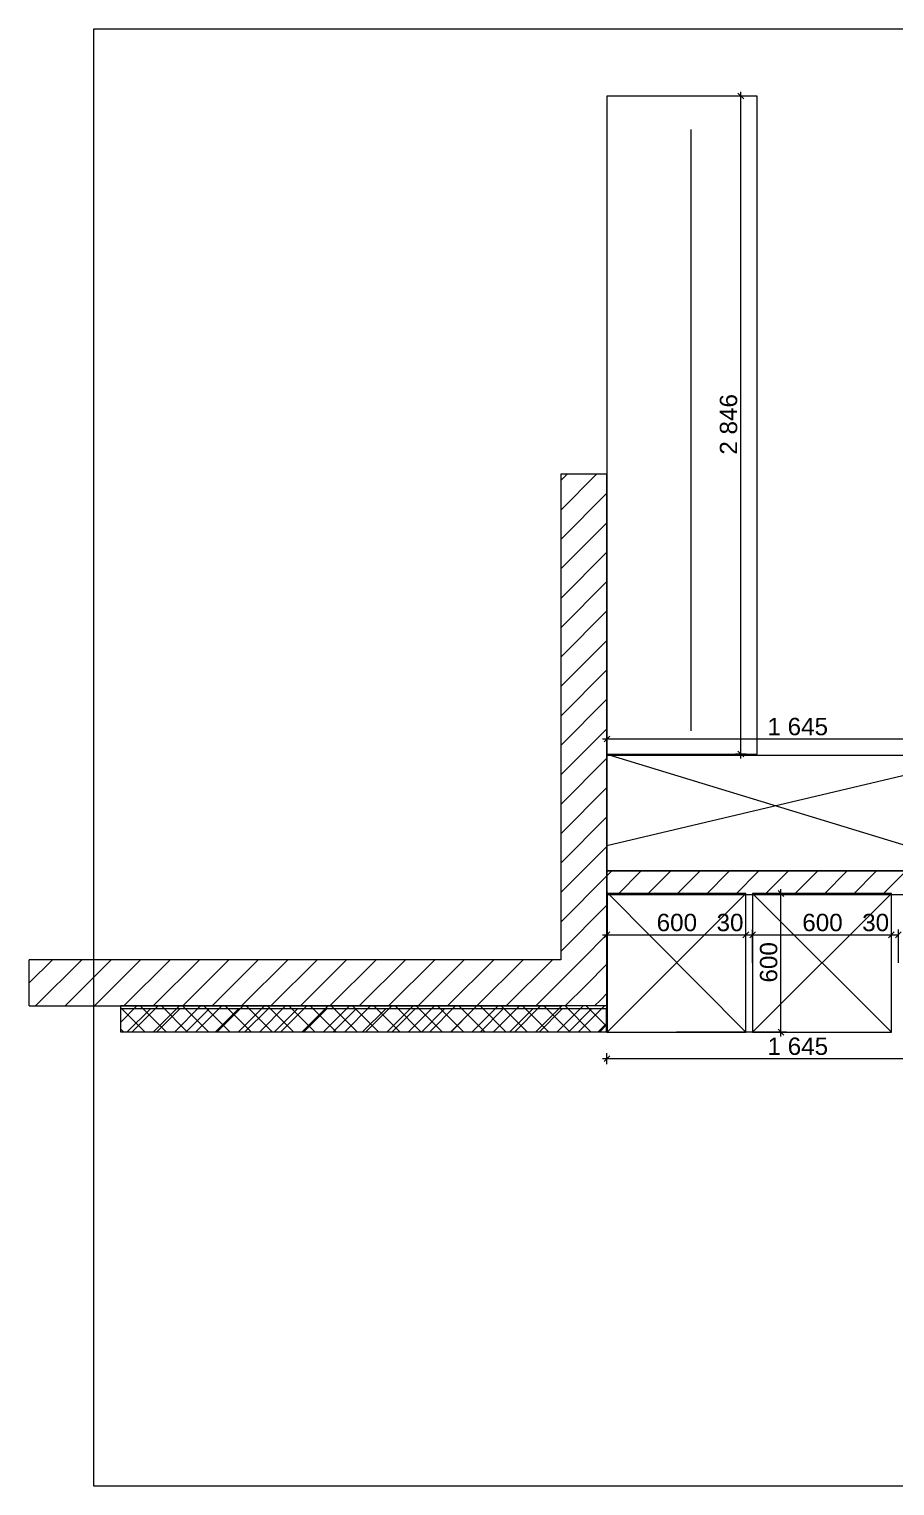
# Model space of a CAD drawing. Header units: millimetres. Extents: x 2336463 to 2579121, y 595385 to 778077.
# Drawn here: x 2535907 to 2539652, y 657454 to 663755 of the extents above; entities that cross this region are included whole.
import ezdxf

# ---------------------------------------------------------------- set-up
doc = ezdxf.new("R2010")
doc.units = ezdxf.units.MM
doc.header["$MEASUREMENT"] = 0
for name, color, linetype in [('+возводимые стены', 7, 'Continuous'), ('1 Планировка размеры', 7, 'Continuous'), ('Интерьер - Мебель', 7, 'Continuous'), ('сит план', 7, 'Continuous')]:
    doc.layers.add(name, color=color, linetype=linetype)
for name, color, linetype, lineweight in [('+возводимые стены_Ном._пера__101', 252, 'Continuous', 5), ('+комнаты_Ном._пера__1', 7, 'Continuous', 13), ('1 Планировка_Ном._пера__1', 7, 'Continuous', 13), ('Интерьер - Мебель_Ном._пера__1', 7, 'Continuous', 13), ('сит план_Ном._пера__1', 7, 'Continuous', 13)]:
    doc.layers.add(name, color=color, linetype=linetype, lineweight=lineweight)
for name, color, linetype, lineweight, true_color in [('+возводимые стены_Ном._пера__169', 7, 'Continuous', 5, 0x68b353), ('+комнаты_Ном._пера__9', 7, 'Continuous', 15, 0x3dad99), ('1 Планировка размеры_Ном._пера__242', 7, 'Continuous', 13, 0x1b55b5), ('сит план_Ном._пера__87', 7, 'Continuous', 20, 0x6a6a6a)]:
    doc.layers.add(name, color=color, linetype=linetype, lineweight=lineweight, true_color=true_color)
doc.styles.add('СГЕНЕРИР_СТИЛЬ_1', font='arial.ttf')
doc.linetypes.add('вешало', pattern='A,0,[1,Р”РёР·Р°Р№РЅ РїСЂРѕРµРєС‚ СЂР°Р±РѕС‡РёР№1.Shx,S=9.52381,R=0,X=0,Y=0],-1200,0', length=1200)
doc.dimstyles.new('СГЕНЕРИР_СТИЛЬ__1', dxfattribs={"dimtxt": 75, "dimasz": 23.75, "dimexe": 0.18, "dimexo": 300, "dimgap": 0, "dimtad": 1, "dimtih": 1, "dimtoh": 1, "dimdec": 0, "dimzin": 0, "dimdsep": 46, "dimtxsty": 'СГЕНЕРИР_СТИЛЬ_1', "dimblk": 'ARROWHEAD_6', "dimblk1": 'ARROWHEAD_6', "dimblk2": 'ARROWHEAD_6', "dimcen": 0.09, "dimclrd": 256, "dimclre": 256, "dimclrt": 256, "dimazin": 0, "dimtfac": 1, "dimtdec": 4, "dimtmove": 0, "dimatfit": 3, "dimfxl": 0, "dimtolj": 1, "dimtzin": 0, "dimarcsym": 0})
doc.dimstyles.new('СГЕНЕРИР_СТИЛЬ__2', dxfattribs={"dimtxt": 75, "dimasz": 23.75, "dimexe": 0.18, "dimexo": 300, "dimgap": 0, "dimtad": 1, "dimdec": 0, "dimzin": 0, "dimdsep": 46, "dimtxsty": 'СГЕНЕРИР_СТИЛЬ_1', "dimblk": 'ARROWHEAD_6', "dimblk1": 'ARROWHEAD_6', "dimblk2": 'ARROWHEAD_6', "dimcen": 0.09, "dimclrd": 256, "dimclre": 256, "dimclrt": 256, "dimazin": 0, "dimtfac": 1, "dimtdec": 4, "dimtmove": 0, "dimatfit": 3, "dimfxl": 0, "dimtolj": 1, "dimtzin": 0, "dimarcsym": 0})
pattern_1 = [(45, (2086872.015, 585813.69), (-63.639609, 63.639609), [])]

# ---------------------------------------------------------------- blocks, each defined once
blk = doc.blocks.new('Перекрытие_90', base_point=(2539056.1, 663465.5))
at = {"layer": 'Интерьер - Мебель_Ном._пера__1', "color": 7, "linetype": 'Continuous', "lineweight": 13, "flags": 128}
blk.add_lwpolyline([(2539056.1, 663465.5), (2538406.6, 663465.5), (2538406.6, 660619.4), (2539056.1, 660619.4)], close=True, dxfattribs=at)
blk = doc.blocks.new('Перекрытие_91', base_point=(2538406.6, 660613.7))
at = {"layer": 'Интерьер - Мебель_Ном._пера__1', "color": 7, "linetype": 'Continuous', "lineweight": 13, "flags": 128}
blk.add_lwpolyline([(2538406.6, 660613.7), (2538406.6, 660116), (2540051.5, 660116), (2540051.5, 660613.7)], close=True, dxfattribs=at)
blk = doc.blocks.new('Перекрытие_92', base_point=(2538407.2, 660016.2))
at = {"layer": 'Интерьер - Мебель_Ном._пера__1', "color": 7, "linetype": 'Continuous', "lineweight": 13, "flags": 128}
blk.add_lwpolyline([(2538407.2, 660016.2), (2538407.2, 659416.6), (2539007.1, 659416.6), (2539007.1, 660016.2)], close=True, dxfattribs=at)
blk = doc.blocks.new('Перекрытие_95', base_point=(2539036.7, 660016.2))
at = {"layer": 'Интерьер - Мебель_Ном._пера__1', "color": 7, "linetype": 'Continuous', "lineweight": 13, "flags": 128}
blk.add_lwpolyline([(2539036.7, 660016.2), (2539036.7, 659416.6), (2539637, 659416.6), (2539637, 660016.2)], close=True, dxfattribs=at)
blk = doc.blocks.new('Перекрытие_98', base_point=(2536185.8, 657454))
at = {"layer": 'Интерьер - Мебель_Ном._пера__1', "color": 7, "linetype": 'Continuous', "lineweight": 13, "flags": 128}
blk.add_lwpolyline([(2536185.8, 657454), (2543667.2, 657454), (2543667.2, 663754.7), (2536185.8, 663754.7)], close=True, dxfattribs=at)
blk = doc.blocks.new('Стена_301', base_point=(2538206.6, 661829.8))
at = {"layer": 'сит план_Ном._пера__87', "linetype": 'Continuous', "lineweight": 20, "true_color": 0x6a6a6a}
h = blk.add_hatch(dxfattribs=at)
h.set_pattern_fill('Блоки_Бетонные_Эффективные', color=251, style=0, pattern_type=2)
h.set_pattern_definition(pattern_1)
h.paths.add_polyline_path([(2538406.6, 659729.8), (2538406.6, 661829.8), (2538206.6, 661829.8), (2538206.6, 659729.8)])
h = blk.add_hatch(dxfattribs=at)
h.set_pattern_fill('Блоки_Бетонные_Эффективные', color=251, style=0, pattern_type=2)
h.set_pattern_definition(pattern_1)
h.paths.add_polyline_path([(2538206.6, 659529.8), (2538406.6, 659529.8), (2538206.6, 659729.8)])
h = blk.add_hatch(dxfattribs=at)
h.set_pattern_fill('Блоки_Бетонные_Эффективные', color=251, style=0, pattern_type=2)
h.set_pattern_definition(pattern_1)
h.paths.add_polyline_path([(2538206.6, 659729.8), (2538406.6, 659529.8), (2538406.6, 659729.8)])
at = {"layer": 'сит план_Ном._пера__1', "color": 7, "linetype": 'Continuous', "lineweight": 13, "flags": 128}
for points in [[(2538206.6, 661829.8), (2538206.6, 659729.8)], [(2538406.6, 661829.8), (2538206.6, 661829.8)], [(2538406.6, 659529.8), (2538406.6, 661829.8)], [(2538406.6, 659529.8), (2538206.6, 659529.8)]]:
    blk.add_lwpolyline(points, dxfattribs=at)
blk = doc.blocks.new('Стена_302', base_point=(2538206.6, 659729.8))
at = {"layer": 'сит план_Ном._пера__87', "linetype": 'Continuous', "lineweight": 20, "true_color": 0x6a6a6a}
h = blk.add_hatch(dxfattribs=at)
h.set_pattern_fill('Блоки_Бетонные_Эффективные', color=251, style=0, pattern_type=2)
h.set_pattern_definition(pattern_1)
h.paths.add_polyline_path([(2538206.6, 659729.8), (2535906.6, 659729.8), (2535906.6, 659529.8), (2538206.6, 659529.8)])
at = {"layer": 'сит план_Ном._пера__1', "color": 7, "linetype": 'Continuous', "lineweight": 13, "flags": 128}
for points in [[(2538206.6, 659729.8), (2535906.6, 659729.8)], [(2535906.6, 659529.8), (2535906.6, 659729.8)], [(2535906.6, 659529.8), (2538206.6, 659529.8)]]:
    blk.add_lwpolyline(points, dxfattribs=at)
blk = doc.blocks.new('Стена_310', base_point=(2540051.5, 660011.9))
at = {"layer": '+возводимые стены_Ном._пера__169', "linetype": 'Continuous', "lineweight": 5, "true_color": 0x68b353}
h = blk.add_hatch(dxfattribs=at)
h.set_pattern_fill('Блоки_Бетонные_Эффективные', color=85, style=0, pattern_type=2)
h.set_pattern_definition(pattern_1)
h.paths.add_polyline_path([(2540051.5, 660111.9), (2538406.6, 660112.4), (2538406.6, 660012.4), (2540051.5, 660011.9)])
at = {"layer": '+возводимые стены_Ном._пера__101', "color": 252, "linetype": 'Continuous', "lineweight": 5, "flags": 128}
for points in [[(2540051.5, 660111.9), (2538406.6, 660112.4)], [(2538406.6, 660112.4), (2538406.6, 660012.4)], [(2538406.6, 660012.4), (2540051.5, 660011.9)]]:
    blk.add_lwpolyline(points, dxfattribs=at)
blk = doc.blocks.new('Стена_314', base_point=(2536301.6, 659417.6))
at = {"layer": '+возводимые стены_Ном._пера__169', "linetype": 'Continuous', "lineweight": 5, "true_color": 0x68b353}
h = blk.add_hatch(dxfattribs=at)
h.set_pattern_fill('Блоки_Бетонные_Эффективные', color=85, style=0, pattern_type=2)
h.set_pattern_definition(pattern_1)
h.paths.add_polyline_path([(2536301.6, 659417.6), (2538404.6, 659416.6), (2538404.6, 659516.6), (2536301.7, 659517.6)])
at = {"layer": '+возводимые стены_Ном._пера__101', "color": 252, "linetype": 'Continuous', "lineweight": 5, "flags": 128}
for points in [[(2536301.7, 659517.6), (2536301.6, 659417.6)], [(2538404.6, 659516.6), (2536301.7, 659517.6)], [(2538404.6, 659416.6), (2538404.6, 659516.6)], [(2536301.6, 659417.6), (2538404.6, 659416.6)]]:
    blk.add_lwpolyline(points, dxfattribs=at)
blk = doc.blocks.new('*D2978', base_point=(2086872, 585813.7))
at = {"layer": '1 Планировка размеры_Ном._пера__242', "color": 152, "linetype": 'Continuous', "lineweight": 13, "true_color": 0x1b55b5}
for p, q in [((2539182.8, 660016.2), (2539136, 660016.2)), ((2539171.9, 660003.7), (2539146.9, 660028.7)), ((2539159.4, 660016.2), (2539159.4, 660034.9)), ((2539159.4, 659416.6), (2539159.4, 660016.2)), ((2539182.8, 659416.6), (2538707.2, 659416.6)), ((2539146.9, 659429.1), (2539171.9, 659404.1)), ((2539159.4, 659397.9), (2539159.4, 659416.6))]:
    blk.add_line(p, q, dxfattribs=at)
at = {"layer": '1 Планировка размеры_Ном._пера__242', "color": 152, "lineweight": 13, "true_color": 0x1b55b5, "insert": (2539144.4, 659631), "char_height": 75, "attachment_point": 7, "rotation": 90, "style": 'СГЕНЕРИР_СТИЛЬ_1'}
blk.add_mtext('\\A1;{\\pql;\\fArial|b0|i0|c204|p38;600}', dxfattribs=at)
blk = doc.blocks.new('ARROWHEAD_6')
at = {"color": 0, "linetype": 'Continuous', "lineweight": 0}
for p, q in [((0, 0), (-1, 0)), ((-0.5, -0.5), (0.5, 0.5))]:
    blk.add_line(p, q, dxfattribs=at)
blk = doc.blocks.new('*D2979', base_point=(2086872, 585813.7))
at = {"layer": '1 Планировка размеры_Ном._пера__242', "color": 152, "linetype": 'Continuous', "lineweight": 13, "true_color": 0x1b55b5}
for p, q in [((2538387.9, 659837.2), (2538406.6, 659837.2)), ((2538419.1, 659849.7), (2538394.1, 659824.7)), ((2538406.6, 659813.7), (2538406.6, 659860.6)), ((2538406.6, 659837.2), (2539007.1, 659837.2)), ((2539019.6, 659849.7), (2538994.6, 659824.7)), ((2539007.1, 659716.6), (2539007.1, 659860.6))]:
    blk.add_line(p, q, dxfattribs=at)
at = {"layer": '1 Планировка размеры_Ном._пера__242', "color": 152, "lineweight": 13, "true_color": 0x1b55b5, "char_height": 75, "attachment_point": 7, "style": 'СГЕНЕРИР_СТИЛЬ_1'}
for s, insert in [('\\A1;{\\pql;\\fArial|b0|i0|c204|p38;600}', (2538621.5, 659852.2)), ('\\A1;{\\pql;\\fArial|b0|i0|c204|p38;30}', (2538880.7, 659852.2))]:
    blk.add_mtext(s, dxfattribs=dict(at, insert=insert))
blk = doc.blocks.new('*D2980', base_point=(2086872, 585813.7))
at = {"layer": '1 Планировка размеры_Ном._пера__242', "color": 152, "linetype": 'Continuous', "lineweight": 13, "true_color": 0x1b55b5}
for p, q in [((2539019.6, 659849.7), (2538994.6, 659824.7)), ((2539007.1, 659716.6), (2539007.1, 659860.6)), ((2539007.1, 659837.2), (2539036.7, 659837.2)), ((2539049.2, 659849.7), (2539024.2, 659824.7)), ((2539036.7, 659716.6), (2539036.7, 659860.6))]:
    blk.add_line(p, q, dxfattribs=at)
blk = doc.blocks.new('*D2981', base_point=(2086872, 585813.7))
at = {"layer": '1 Планировка размеры_Ном._пера__242', "color": 152, "linetype": 'Continuous', "lineweight": 13, "true_color": 0x1b55b5}
for p, q in [((2539049.2, 659849.7), (2539024.2, 659824.7)), ((2539036.7, 659716.6), (2539036.7, 659860.6)), ((2539036.7, 659837.2), (2539637, 659837.2)), ((2539649.5, 659849.7), (2539624.5, 659824.7)), ((2539637, 659716.6), (2539637, 659860.6))]:
    blk.add_line(p, q, dxfattribs=at)
at = {"layer": '1 Планировка размеры_Ном._пера__242', "color": 152, "lineweight": 13, "true_color": 0x1b55b5, "char_height": 75, "attachment_point": 7, "style": 'СГЕНЕРИР_СТИЛЬ_1'}
for s, insert in [('\\A1;{\\pql;\\fArial|b0|i0|c204|p38;600}', (2539251.5, 659852.2)), ('\\A1;{\\pql;\\fArial|b0|i0|c204|p38;30}', (2539510.7, 659852.2))]:
    blk.add_mtext(s, dxfattribs=dict(at, insert=insert))
blk = doc.blocks.new('*D2982', base_point=(2086872, 585813.7))
at = {"layer": '1 Планировка размеры_Ном._пера__242', "color": 152, "linetype": 'Continuous', "lineweight": 13, "true_color": 0x1b55b5}
for p, q in [((2539649.5, 659849.7), (2539624.5, 659824.7)), ((2539637, 659716.6), (2539637, 659860.6)), ((2539637, 659837.2), (2539667.2, 659837.2)), ((2539679.7, 659849.7), (2539654.7, 659824.7)), ((2539667.2, 659716.6), (2539667.2, 659860.6))]:
    blk.add_line(p, q, dxfattribs=at)
blk = doc.blocks.new('*D2984', base_point=(2086872, 585813.7))
at = {"layer": '1 Планировка размеры_Ном._пера__242', "color": 152, "linetype": 'Continuous', "lineweight": 13, "true_color": 0x1b55b5}
for p, q in [((2538419.1, 660697.2), (2538394.1, 660672.2)), ((2538406.6, 660661.2), (2538406.6, 660708.1)), ((2540064, 660697.2), (2540039, 660672.2)), ((2540051.5, 660661.2), (2540051.5, 660708.1)), ((2538387.9, 660684.7), (2538406.6, 660684.7)), ((2538406.6, 660684.7), (2540051.5, 660684.7))]:
    blk.add_line(p, q, dxfattribs=at)
at = {"layer": '1 Планировка размеры_Ном._пера__242', "color": 152, "lineweight": 13, "true_color": 0x1b55b5, "char_height": 75, "attachment_point": 7, "style": 'СГЕНЕРИР_СТИЛЬ_1'}
for s, insert in [('\\A1;{\\pql;\\fArial|b0|i0|c204|p38;1\xa0645}', (2539100.8, 660699.7)), ('\\A1;{\\pql;\\fArial|b0|i0|c204|p38;105}', (2539868.2, 660699.7))]:
    blk.add_mtext(s, dxfattribs=dict(at, insert=insert))
blk = doc.blocks.new('*D2990', base_point=(2086872, 585813.7))
at = {"layer": '1 Планировка размеры_Ном._пера__242', "color": 152, "linetype": 'Continuous', "lineweight": 13, "true_color": 0x1b55b5}
for p, q in [((2539009.4, 663465.5), (2538962.5, 663465.5)), ((2538998.4, 663453), (2538973.4, 663478)), ((2538985.9, 663465.5), (2538985.9, 663484.2)), ((2538985.9, 660619.4), (2538985.9, 663465.5)), ((2538973.4, 660631.9), (2538998.4, 660606.9)), ((2539009.4, 660619.4), (2538962.5, 660619.4)), ((2538985.9, 660600.7), (2538985.9, 660619.4))]:
    blk.add_line(p, q, dxfattribs=at)
at = {"layer": '1 Планировка размеры_Ном._пера__242', "color": 152, "lineweight": 13, "true_color": 0x1b55b5, "insert": (2538970.9, 661914.2), "char_height": 75, "attachment_point": 7, "rotation": 90, "style": 'СГЕНЕРИР_СТИЛЬ_1'}
blk.add_mtext('\\A1;{\\pql;\\fArial|b0|i0|c204|p38;2\xa0846}', dxfattribs=at)
blk = doc.blocks.new('*D2991', base_point=(2086872, 585813.7))
at = {"layer": '1 Планировка размеры_Ном._пера__242', "color": 152, "linetype": 'Continuous', "lineweight": 13, "true_color": 0x1b55b5}
for p, q in [((2538419.1, 659314.4), (2538394.1, 659289.4)), ((2538406.6, 659278.4), (2538406.6, 659325.3)), ((2540064.5, 659314.4), (2540039.5, 659289.4)), ((2540052, 659278.4), (2540052, 659325.3)), ((2538387.9, 659301.9), (2538406.6, 659301.9)), ((2538406.6, 659301.9), (2540052, 659301.9))]:
    blk.add_line(p, q, dxfattribs=at)
at = {"layer": '1 Планировка размеры_Ном._пера__242', "color": 152, "lineweight": 13, "true_color": 0x1b55b5, "insert": (2539101.1, 659316.9), "char_height": 75, "attachment_point": 7, "style": 'СГЕНЕРИР_СТИЛЬ_1'}
blk.add_mtext('\\A1;{\\pql;\\fArial|b0|i0|c204|p38;1\xa0645}', dxfattribs=at)

msp = doc.modelspace()

# ---------------------------------------------------------------- hatches: boundary and pattern name
at = {"layer": '+комнаты_Ном._пера__9', "linetype": 'Continuous', "lineweight": 15, "true_color": 0x3dad99}
h = msp.add_hatch(dxfattribs=at)
h.set_pattern_fill('Блоки_Бетонные', color=135, style=0, pattern_type=2)
h.set_pattern_definition([(45, (2086872.015, 585813.686), (-45.961939, 45.961939), []), (135, (2086872.015, 585813.686), (45.961939, 45.961939), [])])
h.paths.add_polyline_path([(2538406.6, 659529.8), (2536301.6, 659529.8), (2536301.6, 659417.6), (2538406.6, 659417.6)])

# ---------------------------------------------------------------- linework, layer by layer
at = {"layer": '+комнаты_Ном._пера__1', "color": 7, "linetype": 'Continuous', "lineweight": 13, "flags": 128}
msp.add_lwpolyline([(2538406.6, 659529.8), (2536301.6, 659529.8), (2536301.6, 659417.6), (2538406.6, 659417.6)], close=True, dxfattribs=at)
at = {"layer": '1 Планировка_Ном._пера__1', "color": 7, "linetype": 'Continuous', "lineweight": 13}
for p, q in [((2538407.2, 660020.7), (2539007.1, 659416.6)), ((2538407.2, 659416.6), (2539007.1, 660016.2)), ((2539036.7, 660016.2), (2539637, 659416.6)), ((2539036.7, 659416.6), (2539637, 660016.2))]:
    msp.add_line(p, q, dxfattribs=at)
at = {"layer": 'Интерьер - Мебель_Ном._пера__1', "color": 7, "linetype": 'вешало', "lineweight": 13}
msp.add_line((2538769, 663319.9), (2538769, 660720.4), dxfattribs=at)
at = {"layer": 'Интерьер - Мебель_Ном._пера__1', "color": 7, "linetype": 'Continuous', "lineweight": 13}
for p, q in [((2538406.6, 660618.7), (2540051.5, 660116)), ((2538406.6, 660223.9), (2540051.5, 660613.7))]:
    msp.add_line(p, q, dxfattribs=at)

# ---------------------------------------------------------------- block references
at = {"layer": '+возводимые стены', "color": 252, "lineweight": 5}
for name, p in [('Стена_310', (2540051.5, 660011.9)), ('Стена_314', (2536301.6, 659417.6))]:
    msp.add_blockref(name, p, dxfattribs=at)
at = {"layer": 'Интерьер - Мебель', "color": 7, "linetype": 'Continuous', "lineweight": 13}
for name, p in [('Перекрытие_98', (2536185.8, 657454)), ('Перекрытие_90', (2539056.1, 663465.5)), ('Перекрытие_91', (2538406.6, 660613.7)), ('Перекрытие_92', (2538407.2, 660016.2)), ('Перекрытие_95', (2539036.7, 660016.2))]:
    msp.add_blockref(name, p, dxfattribs=at)
at = {"layer": 'сит план', "color": 7, "lineweight": 13}
for name, p in [('Стена_301', (2538206.6, 661829.8)), ('Стена_302', (2538206.6, 659729.8))]:
    msp.add_blockref(name, p, dxfattribs=at)

# ---------------------------------------------------------------- dimensions: what is measured, and where the dimension line sits
at = {"layer": '1 Планировка размеры', "color": 152, "linetype": 'Continuous', "lineweight": 13, "true_color": 0x1b55b5}
for base, p1, p2, picture, middle in [((2538985.9, 663465.5), (2539056.1, 660619.4), (2539056.1, 663465.5), '*D2990', (2538933.4, 662043)), ((2539159.4, 660016.2), (2538407.2, 659416.6), (2539036.7, 660016.2), '*D2978', (2539106.9, 659716.8))]:
    dim = msp.add_linear_dim(base=base, p1=p1, p2=p2, angle=90, dimstyle='СГЕНЕРИР_СТИЛЬ__2', dxfattribs=at)
    dim.commit()
    dim.dimension.update_dxf_attribs({"geometry": picture, "text_midpoint": middle, "dimtype": 160, "text_rotation": 90})
for base, p1, p2, picture, middle in [((2540051.5, 660684.7), (2538406.6, 660613.7), (2540051.5, 660613.7), '*D2984', (2539229.6, 660737.2)), ((2539007.0726, 659837.1558), (2538406.6151, 659529.7943), (2539007.0726, 659416.6246), '*D2979', (2538707.2368, 659889.6558)), ((2539637, 659837.2), (2539036.7, 659416.6), (2539637, 659416.6), '*D2981', (2539337.2, 659889.7)), ((2539036.7, 659837.2), (2539007.1, 659416.6), (2539036.7, 659416.6), '*D2980', (2538937.9, 659889.7)), ((2539667.2, 659837.2), (2539637, 659416.6), (2539667.2, 659416.6), '*D2982', (2539567.9, 659889.7)), ((2540052, 659301.9), (2538406.6, 659529.8), (2540052, 659416.6), '*D2991', (2539229.9, 659354.4))]:
    dim = msp.add_linear_dim(base=base, p1=p1, p2=p2, dimstyle='СГЕНЕРИР_СТИЛЬ__1', dxfattribs=at)
    dim.commit()
    dim.dimension.update_dxf_attribs({"geometry": picture, "text_midpoint": middle, "dimtype": 160})

doc.saveas('drawing.dxf')
